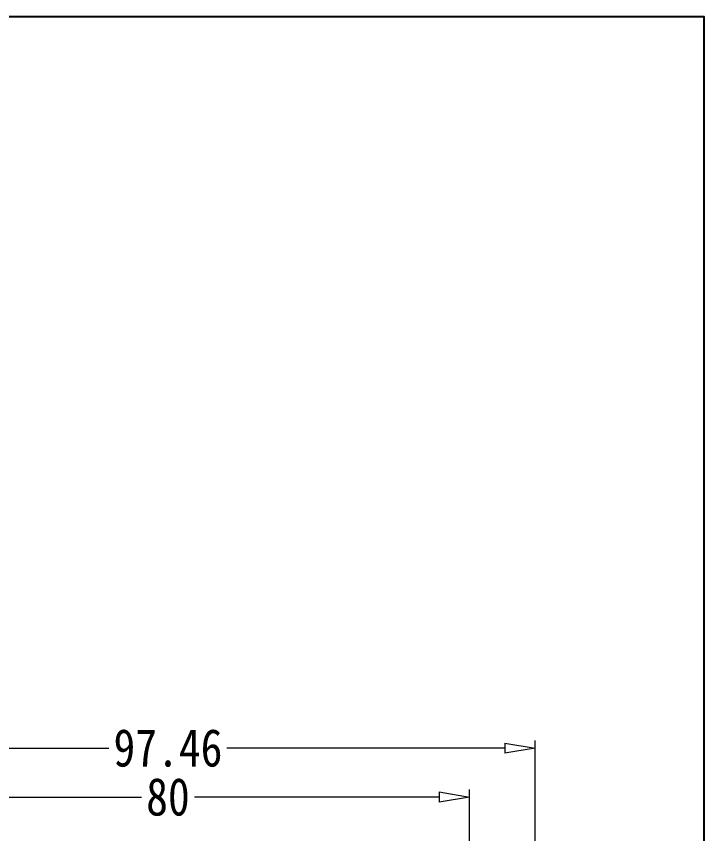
# Model space of a CAD drawing. Header units: millimetres. Extents: x 1786 to 4339, y -2795 to -1928.
# Drawn here: x 4247.8 to 4339, y -2579 to -2470.5 of the extents above; entities that cross this region are included whole.
import ezdxf

# ---------------------------------------------------------------- set-up
doc = ezdxf.new("R2010")
doc.units = ezdxf.units.MM
doc.layers.add('dim', color=3, linetype='Continuous', lineweight=9)
doc.styles.add('FFS', font='simfang0.ttf', dxfattribs={"width": 0.85})
doc.dimstyles.new('YanXiu', dxfattribs={"dimtxt": 2.5, "dimasz": 2.2, "dimexe": 1, "dimexo": 0.6, "dimgap": 0.66, "dimtad": 0, "dimzin": 9, "dimdsep": 46, "dimtxsty": 'FFS', "dimblk": 'CLOSEDBLANK', "dimcen": 0, "dimclrd": 256, "dimclre": 131, "dimclrt": 42, "dimazin": 2, "dimtfac": 1, "dimtofl": 0, "dimtmove": 0, "dimatfit": 3, "dimldrblk": 'CLOSEDBLANK', "dimfxl": 1, "dimlwd": 5, "dimlwe": 5, "dimarcsym": 0})

# ---------------------------------------------------------------- blocks, each defined once
blk = doc.blocks.new('_ClosedBlank')
at = {"color": 0, "linetype": 'ByBlock', "lineweight": -2}
for p, q in [((-1, 0.167), (0, 0)), ((-1, 0.167), (-1, -0.167)), ((0, 0), (-1, -0.167))]:
    blk.add_line(p, q, dxfattribs=at)
blk = doc.blocks.new('*D186')
at = {"layer": 'Defpoints', "color": 0}
for p in [(4448.18, -2571.93), (4368.18, -2584.28, 0), (4448.18, -2584.28, 0)]:
    blk.add_point(p, dxfattribs=at)
at = {"layer": 'dim', "color": 131, "lineweight": 5}
for p, q in [((4368.18, -2583.28), (4368.18, -2570.93)), ((4448.18, -2583.28), (4448.18, -2570.93))]:
    blk.add_line(p, q, dxfattribs=at)
at = {"layer": 'dim', "lineweight": 5}
for p, q in [((4372.18, -2571.93), (4404.66, -2571.93)), ((4444.18, -2571.93), (4411.69, -2571.93))]:
    blk.add_line(p, q, dxfattribs=at)
at = {"layer": 'dim', "lineweight": 5, "xscale": 4, "yscale": 4, "zscale": 4, "rotation": 180}
blk.add_blockref('_ClosedBlank', (4368.18, -2571.93), dxfattribs=at)
at = {"layer": 'dim', "lineweight": 5, "xscale": 4, "yscale": 4, "zscale": 4}
blk.add_blockref('_ClosedBlank', (4448.18, -2571.93), dxfattribs=at)
at = {"layer": 'dim', "color": 42, "insert": (4408.18, -2571.93), "char_height": 5, "attachment_point": 5, "style": 'FFS'}
blk.add_mtext('80', dxfattribs=at)
blk = doc.blocks.new('*D187')
at = {"layer": 'Defpoints', "color": 0}
for p in [(4456.9, -2565.43), (4359.45, -2599.58), (4456.9, -2599.58)]:
    blk.add_point(p, dxfattribs=at)
at = {"layer": 'dim', "color": 131, "lineweight": 5}
for p, q in [((4359.45, -2598.58), (4359.45, -2564.43)), ((4456.9, -2598.58), (4456.9, -2564.43))]:
    blk.add_line(p, q, dxfattribs=at)
at = {"layer": 'dim', "lineweight": 5}
for p, q in [((4363.45, -2565.43), (4400.34, -2565.43)), ((4452.9, -2565.43), (4416.01, -2565.43))]:
    blk.add_line(p, q, dxfattribs=at)
at = {"layer": 'dim', "lineweight": 5, "xscale": 4, "yscale": 4, "zscale": 4, "rotation": 180}
blk.add_blockref('_ClosedBlank', (4359.45, -2565.43), dxfattribs=at)
at = {"layer": 'dim', "lineweight": 5, "xscale": 4, "yscale": 4, "zscale": 4}
blk.add_blockref('_ClosedBlank', (4456.9, -2565.43), dxfattribs=at)
at = {"layer": 'dim', "color": 42, "insert": (4408.18, -2565.43), "char_height": 5, "attachment_point": 5, "style": 'FFS'}
blk.add_mtext('97.46', dxfattribs=at)
blk = doc.blocks.new('*u4')
at = {"layer": 'Defpoints', "color": 2}
blk.add_lwpolyline([(-135.77, 94.941), (135.77, 94.941), (135.77, -94.941), (-135.77, -94.941)], close=True, dxfattribs=at)
blk = doc.blocks.new('*u248')
at = {"layer": 'dim'}
for base, p1, p2, picture, middle in [((48.73, 96.899, 0), (-48.73, 62.75, 0), (48.73, 62.75, 0), '*D187', (0, 96.899, 0)), ((40, 90.399, 0), (-40, 78.05), (40, 78.05), '*D186', (0, 90.399, 0))]:
    dim = blk.add_linear_dim(base=base, p1=p1, p2=p2, dimstyle='YanXiu', override={"dimtxt": 5, "dimasz": 4, "dimexe": 0.9995, "dimexo": 0.9995, "dimgap": 0.9995, "dimzin": 8}, dxfattribs=at)
    dim.commit()
    dim.dimension.update_dxf_attribs({"geometry": picture, "text_midpoint": middle, "insert": (-4408.175, 2662.329)})
blk = doc.blocks.new('*u270')
blk.add_blockref('*u248', (161.06, 130.653))
at = {"layer": 'Defpoints', "xscale": 1.710000000000036, "yscale": 1.710000000000036, "zscale": 1.71}
blk.add_blockref('*u4', (0, 162.35), dxfattribs=at)

msp = doc.modelspace()

# ---------------------------------------------------------------- block references
msp.add_blockref('*u270', (4106.85, -2795.17))

doc.saveas('drawing.dxf')
